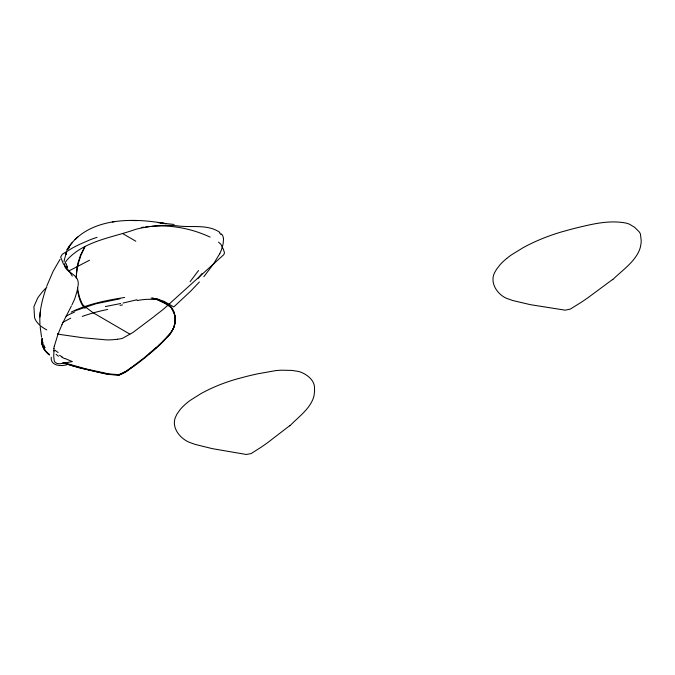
<?xml version="1.0" encoding="UTF-8"?>
<svg xmlns="http://www.w3.org/2000/svg" width="675" height="675" viewBox="0 0 675 675"><rect width="100%" height="100%" fill="white"/><g stroke="black" fill="none" stroke-linecap="round" stroke-linejoin="round"><path stroke-width="1.01" d="M76.207 278.041L76.857 268.692A88.248 50.954 60 0 1 78.114 262.423L80.477 255.285L84.442 247.362M45.967 288.478C42.137 300.021 39.023 312.145 39.994 324.397M42.188 338.361L42.027 344.081L44.601 349.937M41.808 341.508L41.833 340.352M64.1 261.588L64.133 261.023M40.23 312.128L39.85 317.048M54.017 348.57L53.73 356.704L54.278 360.728A10.657 5.569 -68.6 0 0 55.156 362.306L56.97 363.488L59.915 363.791L72.335 361.606L64.969 358.484M41.833 340.942L41.884 339.829M175.213 322L175.357 320.321A53.063 30.637 0 0 0 175.289 317.908L174.218 312.525A44.272 25.557 0 0 0 173.019 309.926L171.838 308.045L171.922 308.762A17.947 10.361 0 0 0 170.682 307.184L164.978 303.345L156.077 299.261A22.807 13.171 0 0 0 153.419 298.502L151.132 298.021M64.184 260.44L66.234 253.049M41.884 340.419L42.179 338.42M174.918 322.895L174.783 315.166L171.686 308.281A17.525 10.117 0 0 0 169.315 305.809L165.89 303.623M175.078 322.287L173.737 327.333M174.909 323.772L175.357 319.722A53.063 30.637 0 0 0 175.289 317.309M54.422 345.912L58.109 333.779M41.96 339.93L42.179 339.01M174.909 323.182L174.707 324.675A87.758 50.667 0 0 1 173.956 327.308L170.328 333.956L160.431 344.317A189.169 109.215 0 0 1 158.203 346.385C147.285 356.054 136.088 365.605 123.441 372.904M66.032 254.475L66.445 252.914M66.749 251.792L65.998 254.264L66.462 252.745M173.686 327.493L173.121 328.97M173.399 328.269L173.956 326.717A87.758 50.667 0 0 0 174.707 324.076M46.727 286.208L53.198 271.122L60.05 259.352M167.366 336.909L171.374 332.151L173.365 328.328M61.948 324.565L71.381 305.986M173.045 329.071L169.627 334.201L160.431 343.718A189.169 109.215 0 0 1 158.203 345.794L144.433 357.573L133.473 365.901M71.938 304.898L74.107 300.282A19.567 8.075 -64.8 0 0 74.9 298.342L77.465 289.887L78.283 283.854A17.179 9.703 -59.7 0 0 77.903 280.884C76.267 272.295 57.898 270.143 67.297 259.689C84.603 240.637 112.894 237.592 135.92 229.247C149.285 225.99 163.249 224.606 177.002 225.813C191.05 227.914 207.613 223.754 219.864 232.411M219.721 253.699L213.621 263.798L203.825 276.725M85.05 246.603L81.017 255.066L78.604 262.533A138.113 79.743 60 0 0 77.541 267.064L76.562 273.24A37.716 21.777 60 0 0 76.427 276.472L76.452 277.627M67.719 249.699L69.128 247.387L68.673 248.122M157.891 222.581L166.042 223.695C132.241 217.493 87.033 216.97 66.538 250.222M70.014 245.438L68.892 246.957L72.453 242.308M190.072 281.762L198.534 270.515M199.387 281.998L190.721 291.102L173.804 306.931L164.16 301.421L157.933 299.236M167.299 336.977L166.7 337.618M46.862 287.086L44.963 289.035A160.507 92.669 0 0 0 42.162 292.14L39.083 296.021A77.085 44.508 0 0 0 37.479 298.451L33.91 306.669L34.543 317.385A24.469 14.124 0 0 0 34.864 318.457A30.468 17.592 0 0 0 36.349 321.308L37.226 322.473A55.839 32.24 0 0 0 38.18 323.612L39.572 325.063A21.862 12.623 0 0 0 40.449 325.814A39.007 22.52 0 0 0 42.348 327.215A53.139 30.679 0 0 0 45.377 329.105A70.495 40.703 0 0 0 46.769 329.881M161.283 343.111L160.852 343.524M160.422 343.938L159.992 344.343M289.853 425.874C297.532 417.757 307.454 410.974 312.323 400.596A61.079 35.26 0 0 0 312.837 399.414A63.256 36.526 0 0 0 314.17 394.791L314.508 391.5A98.347 56.776 0 0 0 314.516 388.8C315.014 381.113 308.441 375.604 302.088 372.676A17.609 10.167 0 0 0 298.426 371.436L291.878 370.423L281.703 370.204A49.688 28.688 0 0 0 275.687 370.626L257.715 373.815A279.264 161.232 0 0 0 246.907 376.321L236.52 379.08A142.552 82.299 0 0 0 230.276 380.995A145.597 84.063 0 0 0 217.299 385.771A136.688 78.916 0 0 0 210.836 388.606L208.735 389.602A154.432 89.159 0 0 0 200.863 393.685L190.308 400.326A92.956 53.671 0 0 0 186.03 403.701L184.241 405.295A79.658 45.993 0 0 0 180.031 409.725L177.044 413.986A36.965 21.338 0 0 0 176.335 415.446C169.796 426.912 180.647 439.957 191.708 443.146A53.992 31.168 0 0 0 195.278 444.437L212.254 448.63L246.274 454.477L251.125 453.575L261.191 447.179A387.982 223.999 0 0 0 267.401 442.825L289.955 425.503M75.026 239.566L77.836 236.976M159.857 344.469L158.608 345.625M612.63 279.737C621.262 271.164 632.062 264.035 638.002 253.117A66.909 38.635 0 0 0 638.626 251.885A70.158 40.508 0 0 0 639.191 250.628A67.466 38.947 0 0 0 640.381 247.058L641.005 243.633A102.625 59.248 0 0 0 641.225 240.84L640.448 234.124A24.545 14.175 0 0 0 639.208 231.846L634.618 227.298L629.64 224.302A16.597 9.585 0 0 0 625.944 223.071C611.812 220.32 597.324 222.969 583.512 226.226A312.677 180.52 0 0 0 572.096 229.011L561.094 232.048A162.101 93.589 0 0 0 554.462 234.141A166.725 96.255 0 0 0 540.608 239.313A157.503 90.931 0 0 0 533.68 242.359L531.419 243.43A178.58 103.098 0 0 0 522.914 247.809L511.422 254.88A107.106 61.838 0 0 0 506.714 258.449M167.797 305.64L169.737 303.927M156.296 347.701L155.14 348.713M154.077 349.642L151.85 351.574M151.537 351.835L150.221 352.974M149.909 353.236L149.133 353.894M506.714 258.449L503.812 260.963A89.792 51.84 0 0 0 500.006 264.802L496.555 269.283A40.77 23.541 0 0 0 495.703 270.81C488.042 281.855 497.821 296.291 509.414 299.303A50.735 29.295 0 0 0 513.008 300.586L530.288 304.653L565.11 310.163L570.215 309.142L581.175 302.341A448.284 258.812 0 0 0 587.967 297.709L612.765 279.349M129.17 369.242L133.481 366.112M129.6 369.301L126.967 371.183A32.653 18.858 0 0 1 125.516 372.102L122.588 373.714M134.603 365.302L134.089 365.681M134.004 365.74L126.967 370.592A32.653 18.858 0 0 1 125.516 371.512L118.901 374.608L109.215 374.001L85.683 368.837L64.867 362.956M62.75 322.414L70.715 318.17M68.825 270.979L89.539 260.221M123.036 373.123L118.901 375.207L107.477 374.33L78.671 367.656L62.758 362.728M122.108 373.621L121.39 373.992A9.45 5.451 0 0 1 119.121 374.912M71.221 312.103C87.961 303.978 106.38 300.308 124.63 297.473M74.891 311.006L75.828 310.593M76.781 310.196L95.985 303.742L119.973 298.797M136.974 299.742L123.01 303.058M105.376 306.568L120.614 303.539M119.078 374.87L109.553 374.363L98.533 372.203M114.792 221.577L112.295 221.957M67.281 364.576C61.189 366.685 50.288 365.943 51.224 357.176M141.278 227.5L143.927 227.146M117.56 339.255L120.968 338.715A12.648 7.298 0 0 0 122.622 338.259L132.857 332.539L153.495 317.005A106.65 61.568 0 0 1 155.098 315.689L162.186 310.188A148.213 85.565 0 0 0 164.244 308.492L223.805 254.661L224.505 252.779L223.324 249.235L220.927 244.325L218.514 242.097M145.699 226.927L150.137 226.471M151.917 226.319C171.804 224.682 192.097 228.707 210.136 237.119M130.604 220.489L137.16 220.624M174.116 224.471L160.22 222.893M152.482 298.021L154.229 298.443M98.288 372.144L95.85 371.596M95.605 371.545L94.281 371.233M94.036 371.183L88.442 369.841M57.569 333.847L58.354 334.041A47.132 27.211 0 0 0 60.944 334.606L83.143 337.778L106.456 339.888A31.615 18.25 0 0 0 109.105 339.896A50.178 28.966 0 0 0 117.551 339.23M88.324 369.816L86.273 369.309M85.911 369.225L83.742 368.685M83.497 368.626L81.7 368.17M81.338 368.077L77.87 367.183M77.743 367.149L75.6 366.584M73.938 366.137L72.993 365.875M72.875 365.842L67.179 364.112M67.07 364.078L65.374 363.488M156.077 298.662L164.978 302.754L170.674 306.593A17.947 10.361 0 0 1 171.914 308.171M65.154 363.403L63.619 362.821M157.005 299.337L155.503 298.823A22.503 12.994 0 0 0 155.081 298.688M157.132 299.388L160.92 301.05M161.047 301.109L162.245 301.7M162.363 301.759L165.772 303.556M122.512 233.474L135.827 241.237M62.227 357.016L59.501 355.269M129.811 334.108L92.947 312.626L83.54 305.556A8.227 4.75 60 0 1 81.903 303.235L79.329 296.755L77.422 287.854M85.126 308.306C80.165 304.121 79.102 297.076 77.566 291.102A58.472 33.758 60 0 1 77.279 289.592M49.537 355.084L47.613 353.455A36.965 21.347 0 0 1 45.622 351.397L44.558 350.03A34.071 19.668 0 0 1 43.048 347.347L42.382 345.423A48.794 28.173 0 0 1 41.96 343.398L41.825 341.516M48.938 354.4L48.203 353.793M49.022 354.08L47.613 352.865A36.965 21.347 0 0 1 45.622 350.806L44.558 349.439A34.071 19.668 0 0 1 43.048 346.748L42.382 344.832A48.794 28.173 0 0 1 41.96 342.807L41.808 340.917M48.127 353.725L47.697 353.346M47.554 353.211L44.651 350.004M54.152 351.025L53.502 350.409M221.484 233.904L222.59 235.465A12.724 7.982 -60.7 0 1 223.442 238.857M171.838 308.635L173.019 310.517A44.272 25.557 0 0 1 174.218 313.116L175.196 317.115M72.25 276.092L69.955 272.143L63.34 263.866L60.64 257.065L62.311 254.222L72.124 248.214A211.435 127.963 -63.4 0 1 79.718 244.316L90.307 239.709A177.837 107.629 -63.4 0 1 97.073 237.33M44.508 346.832L44.93 347.836L43.58 344.495M66.952 266.271L67.458 267.562L66.049 263.512M42.803 342.098L43.175 343.305M41.555 337.137L40.146 326.725M223.518 238.815L223.155 243.785L221.704 249.007A29.886 18.79 -59.8 0 1 219.755 253.707M118.37 374.642L118.387 375.233M58.084 352.493A66.876 51.098 -22.4 0 1 55.055 350.257M58.472 356.265A72.9 56.97 -30.2 0 1 56.109 354.308M64.657 358.653A27.591 13.23 9.6 0 1 61.881 357.151M154.718 298.738A27.219 20.512 -10.2 0 1 157.942 299.227M137.177 300.586A44.153 33.252 -10.1 0 1 154.491 299.531M122.462 304.898A113.662 41.69 -16.6 0 1 119.973 305.395M82.249 316.44A110.801 52.355 -1.7 0 1 107.688 309.437M65.99 316.238A113.248 53.654 -2.8 0 1 74.495 312.061M219.569 232.993A32.206 19.086 -73.7 0 1 221.037 234.655M201.96 273.611A102.305 52.667 -60.1 0 1 197.826 278.648M53.865 348.646A21.752 11.939 -64.9 0 1 54.262 345.954M58.219 333.804A75.414 39.707 -65.9 0 1 62.049 324.616"/></g></svg>
